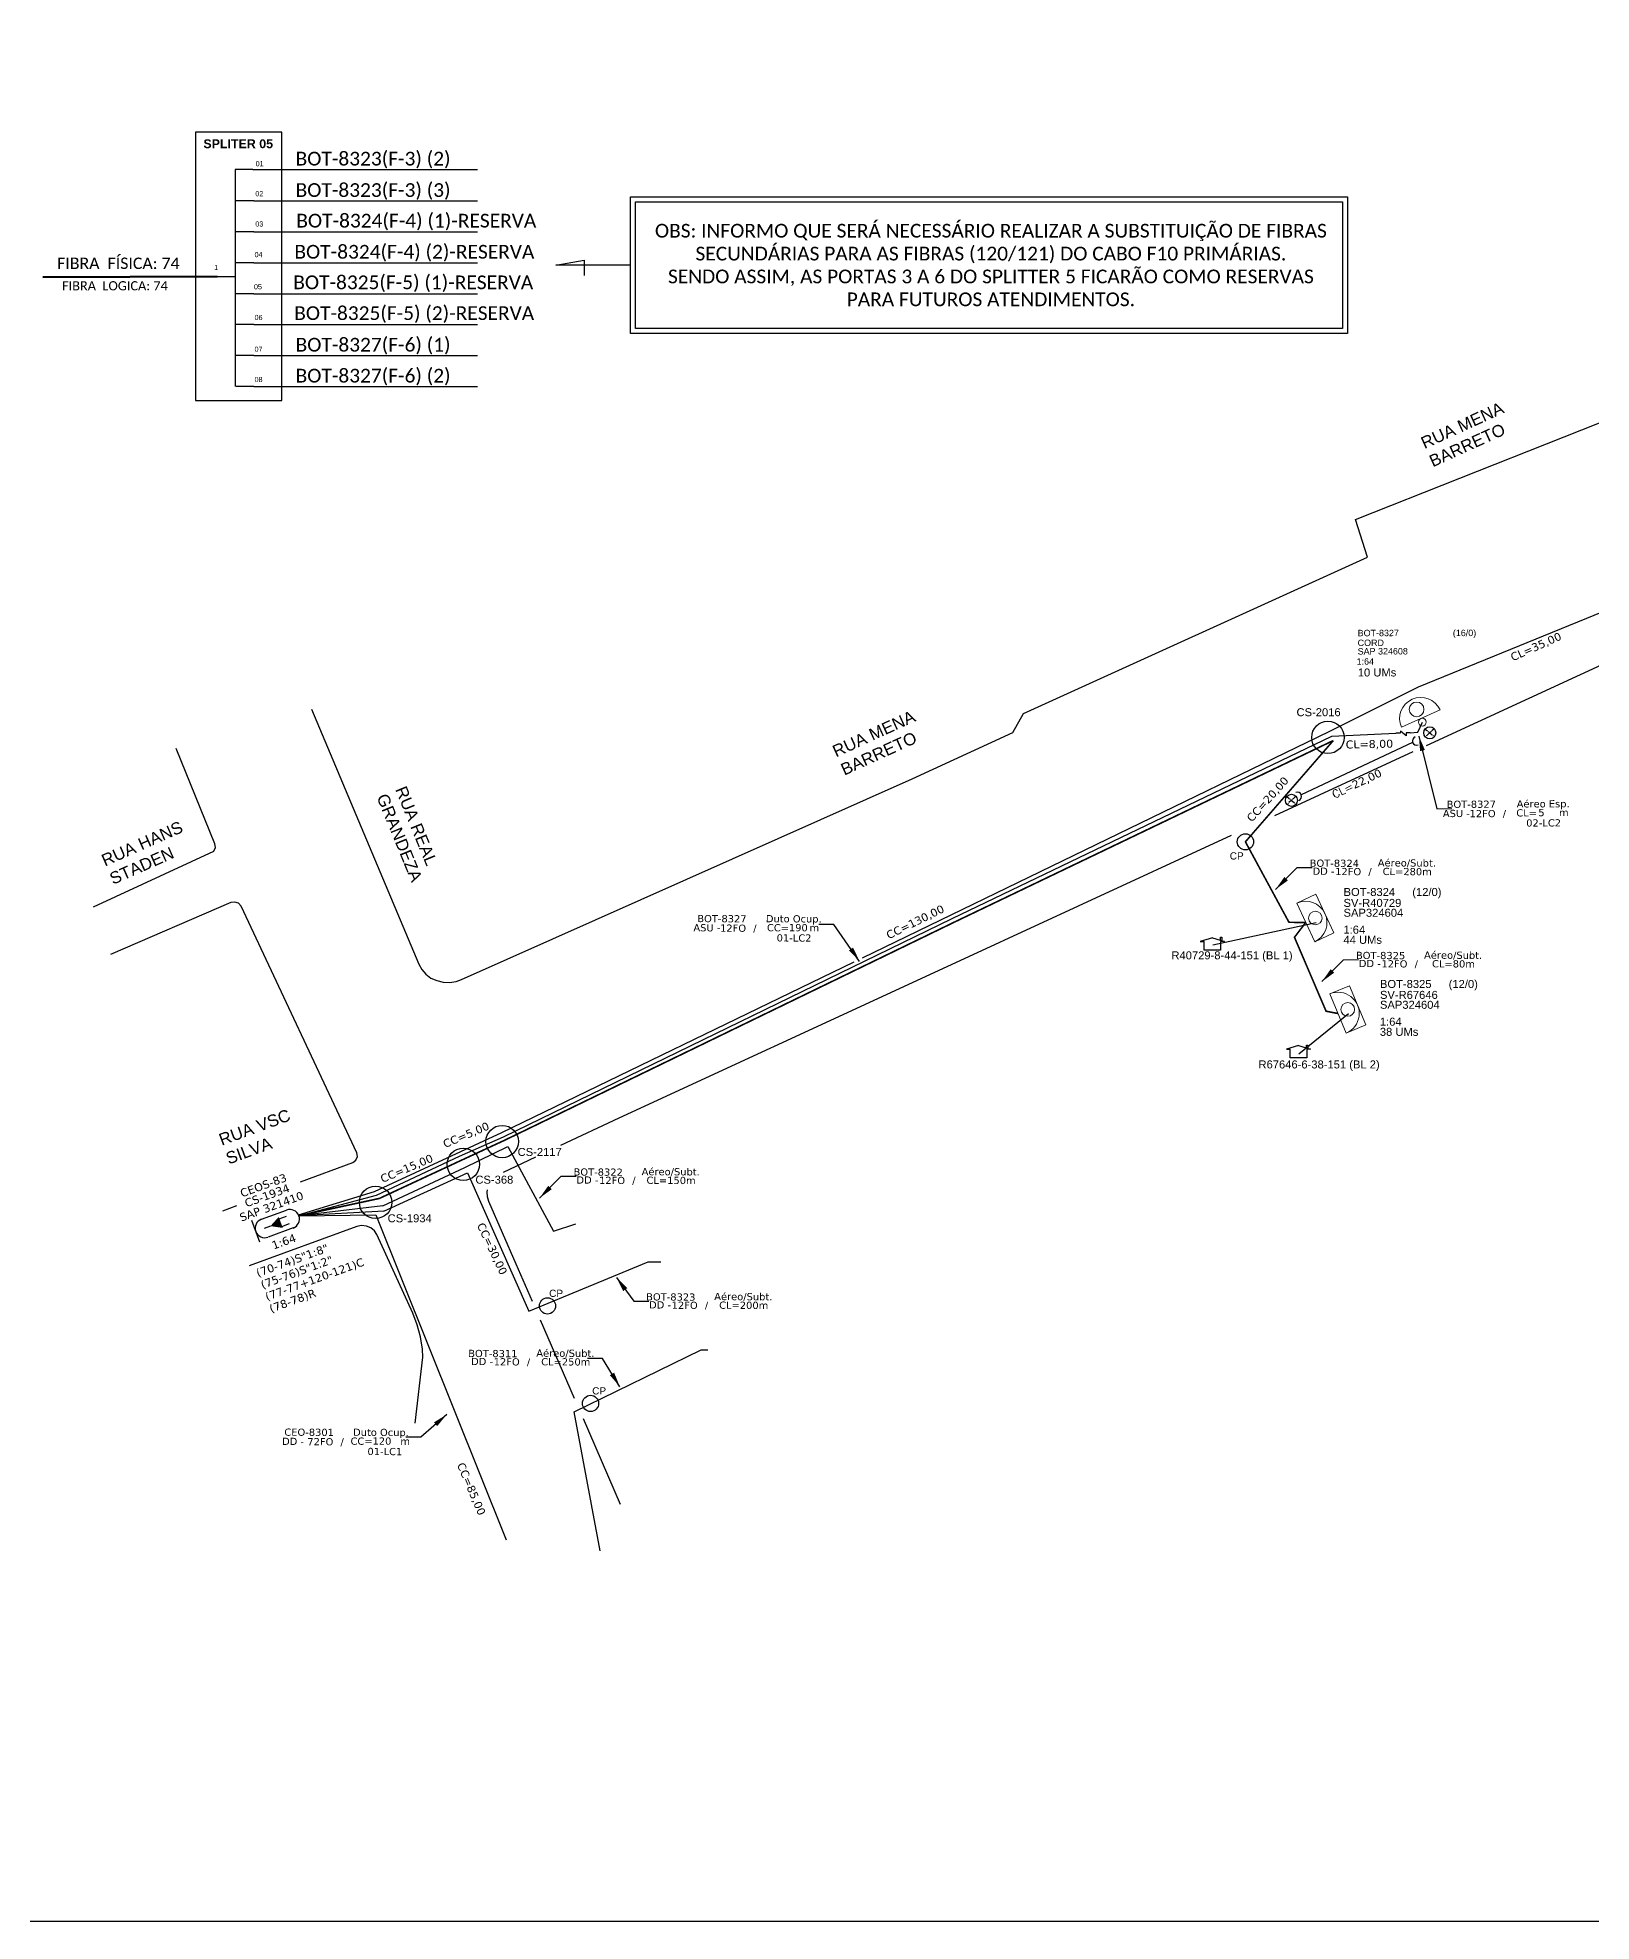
# Model space of a CAD drawing. Extents: x 1648 to 2487, y 114 to 1354.
# Drawn here: x 2008.8 to 2319.5, y 760.2 to 1136.9 of the extents above; entities that cross this region are included whole.
import ezdxf
from ezdxf.enums import TextEntityAlignment as Align

# ---------------------------------------------------------------- set-up
doc = ezdxf.new("R2010")
doc.units = 0
doc.linetypes.add('PHANTOM2', pattern=[1.25, 0.625, -0.125, 0.125, -0.125, 0.125, -0.125])
for name, color, linetype in [('10.4-Postes', 1, 'Continuous'), ('20.4-CEOS', 1, 'Continuous'), ('CAP a instalar', 1, 'Continuous'), ('celulas gpon', 7, 'Continuous'), ('label_cabos', 7, 'Continuous'), ('Legenda', 1, 'Continuous'), ('locais', 7, 'Continuous'), ('locais legendas', 7, 'Continuous'), ('QUADRA', 7, 'Continuous'), ('Subida Lateral', 5, 'Continuous'), ('surveys', 7, 'Continuous'), ('surveys legendas', 7, 'Continuous')]:
    doc.layers.add(name, color=color, linetype=linetype)
for name, color, linetype, lineweight in [("20.0-LEGENDA DOS CDO'S", 1, 'Continuous', 0), ('20.1-CDO_INTERIOR', 1, 'Continuous', 0), ('20.2-CDO_POSTE', 1, 'Continuous', 5), ('20.6-CORDOALHA_SUPORTE', 7, 'Continuous', 25), ('CORDOALHA_SUPORTE', 7, 'Continuous', 25), ('Segmento Logradouro Texto', 7, 'Continuous', 0)]:
    doc.layers.add(name, color=color, linetype=linetype, lineweight=lineweight)
doc.layers.add('DROP DE CLIENTE', color=140, linetype='Continuous', plot=False)
doc.layers.add('EXTRA', color=50, linetype='Continuous', plot=False)
doc.styles.add('ARIAL', font='arial.ttf')
doc.styles.add('DIGICADE', font='arial.ttf')
doc.styles.add('ROMANS', font='romans')
doc.styles.add('siredit', font='verdana.ttf')
doc.styles.get("Standard").update_dxf_attribs({"font": 'arial.ttf'})
doc.linetypes.add('FENCELINE1', pattern='A,0.25,-0.1,[133,ltypeshp.shx,S=0.1,R=0,X=-0.1,Y=0],-0.1,1', length=1.45)
doc.dimstyles.new('CC', dxfattribs={"dimtxt": 1, "dimasz": 2, "dimexe": 0.18, "dimexo": 0.0625, "dimgap": 0.09, "dimtad": 0, "dimdec": 0, "dimrnd": 1, "dimzin": 0, "dimdsep": 46, "dimtxsty": 'siredit', "dimblk": 'NONE', "dimcen": 0, "dimse1": 1, "dimse2": 1, "dimsd1": 1, "dimsd2": 1, "dimclrt": 7, "dimadec": 0, "dimazin": 0, "dimtfac": 1, "dimtdec": 0, "dimtofl": 0, "dimtmove": 0, "dimatfit": 3, "dimfxl": 0, "dimtolj": 1, "dimtzin": 0, "dimarcsym": 0})

# ---------------------------------------------------------------- blocks, each defined once
blk = doc.blocks.new('SURVEY_SURVEY')
for p, q in [((0, 0.0000152), (-0.0000151, 0.0000108)), ((-0.0000151, 0.0000108), (-0.0000104, 0.0000108)), ((-0.0000103, 0), (-0.0000103, 0.0000108)), ((0.0000103, 0), (-0.0000103, 0)), ((0, 0.0000152), (0.0000151, 0.0000108)), ((0.0000101, 0.0000159), (0.0000117, 0.0000159)), ((0.0000101, 0.0000123), (0.0000101, 0.0000159)), ((0.0000151, 0.0000108), (0.0000103, 0.0000108)), ((0.0000103, 0.0000108), (0.0000103, 0)), ((0.0000117, 0.0000159), (0.0000117, 0.0000119))]:
    blk.add_line(p, q)
blk = doc.blocks.new('CDOE_CT_POST_DESENHO')
at = {"color": 0}
blk.add_line((2.14, 0.39), (-2.11, 0.39), dxfattribs=at)
for centre, radius in [((0.01, 1.4), 0.733), ((0.01, 0), 0.393)]:
    blk.add_circle(centre, radius, dxfattribs=at)
blk.add_arc((0.01, 0.39), 2.12, 0, 180, dxfattribs=at)
blk = doc.blocks.new('*U75')
at = {"layer": '20.4-CEOS', "color": 7, "style": 'siredit'}
for tag, p in [('FIBRAS_SPLITTER', (0, 0)), ('FIBRAS_TOP_C', (0, -4.13)), ('RESERVA_FINAIS', (0, -5.46))]:
    blk.add_attdef(tag, p, '', height=1.01, dxfattribs=at)
for tag, p, flags in [('ID_ATIVIDADE', (0, -6.77), 3), ('FATOR', (0, -8.09), 1), ('QTDE', (0, -9.4), 1), ('FID', (0, -10.71), 1)]:
    blk.add_attdef(tag, p, '', height=1.01, dxfattribs=dict(at, flags=flags))
blk = doc.blocks.new('*U76')
at = {"layer": '20.4-CEOS', "color": 7, "style": 'siredit'}
blk.add_attdef('FIBRAS_SPLITTER', (0, 0), '', height=1.01, dxfattribs=at)
for tag, p, flags in [('ID_ATIVIDADE', (0, -1.48), 3), ('FATOR', (0, -2.79), 1), ('QTDE', (0, -4.11), 1), ('FID', (0, -5.42), 1)]:
    blk.add_attdef(tag, p, '', height=1.01, dxfattribs=dict(at, flags=flags))
blk = doc.blocks.new('Inst CDOE-16 CAIXA DIST OPT CDOE 48F_16D C_SPL_2_1_8')
at = {"layer": "20.0-LEGENDA DOS CDO'S", "color": 0}
for tag, p, style, flags in [('ID_ATIVIDADE', (0.12, 6.47), 'ARIAL', 3), ('FATOR', (7.92, 6.47), 'ARIAL', 1), ('QTDE', (0.1, -1.17), 'DIGICADE', 3)]:
    blk.add_attdef(tag, p, '', height=0.8, rotation=0.118, dxfattribs=dict(at, style=style, flags=flags))
at = {"layer": "20.0-LEGENDA DOS CDO'S", "color": 0, "style": 'ARIAL'}
for tag, p, height in [('CORDOALHA', (0.12, 4.02), 0.8), ('FID', (0.12, 5.25), 0.8), ('1:XX', (-0.01, 1.7), 0.8), ('SAP', (0.12, 2.96), 0.8), ('UMS', (0.14, 0.22), 1)]:
    blk.add_attdef(tag, p, '', height=height, rotation=0.118, dxfattribs=at)
blk.add_attdef('FIBRAS_UTILIZADAS', text='', height=0.8, rotation=0.118, dxfattribs=at).set_placement((8.08, 5.26), align=Align.CENTER)
blk = doc.blocks.new('Inst CORD ALUMINIO 4.8 MM 3F(sem recursos)')
at = {"color": 0, "lineweight": 0, "style": 'ROMANS'}
blk.add_attdef('FID', (-19.18, -2.21), '', height=1, dxfattribs=at)
blk.add_attdef('LANCE', text='', height=1, dxfattribs=at).set_placement((-0.54, -2.21), align=Align.RIGHT)
at = {"color": 0, "lineweight": 0, "style": 'ROMANS', "flags": 3}
for tag, p in [('FATOR', (-5.2, -4.44)), ('ID_ATIVIDADE', (-5.2, -6.67))]:
    blk.add_attdef(tag, p, '', height=1, dxfattribs=at)
at = {"layer": 'label_cabos', "color": 0, "style": 'siredit'}
blk.add_attdef('QTDE', (-0.54, -2.21), '', height=1, rotation=359.69, dxfattribs=at)
blk = doc.blocks.new('LEGENDA DOS CABOS')
at = {"layer": 'EXTRA', "color": 0, "style": 'siredit'}
for tag, p in [('ID', (4.6, 0.97)), ('XX', (9.03, 0.97))]:
    blk.add_attdef(tag, text='', height=0.48, rotation=359.69, dxfattribs=at).set_placement(p, align=Align.MIDDLE_CENTER)
at = {"layer": 'Legenda', "color": 0, "style": 'siredit'}
for tag, p in [('TIPO_CABO', (1.31, 0)), ('CABO', (4.69, -0.05)), ('/', (6.81, -0.05)), ('METROS', (10.03, -0.05))]:
    blk.add_attdef(tag, text='', height=0.8, rotation=359.69, dxfattribs=at).set_placement(p, align=Align.MIDDLE_CENTER)
blk = doc.blocks.new('_None')
blk = doc.blocks.new('Inst CB DT OCUP CFOA-SM-DD-S-72')
at = {"layer": 'label_cabos', "color": 0, "style": 'siredit'}
for tag, flags, p in [('ID_ATIVIDADE', 3, (1.31, 2.67)), ('FATOR', 1, (11.56, 2.55))]:
    blk.add_attdef(tag, text='', height=1, rotation=359.69, dxfattribs=dict(at, flags=flags)).set_placement(p, align=Align.MIDDLE_CENTER)
for tag, p in [('TIPO_CABO', (1.11, 0)), ('DESTINO_CABO', (3.13, 1.26)), ('CABO', (4.69, -0.05)), ('/', (7.71, -0.05)), ('LANCE', (10.41, 0.02)), ('TIPO_CABO', (13.11, 1.24)), ('UND', (16.46, 0)), ('FID', (13.65, -1.41))]:
    blk.add_attdef(tag, text='', height=1, rotation=359.69, dxfattribs=at).set_placement(p, align=Align.MIDDLE_CENTER)
blk.add_attdef('QTDE', (11.93, -0.45), '', height=1, rotation=359.69, dxfattribs=at)
blk = doc.blocks.new('Inst CB DT OCUP CFOA-SM-ASU-120-S-12')
at = {"layer": 'label_cabos', "color": 0, "style": 'siredit'}
for tag, flags, p in [('ID_ATIVIDADE', 3, (1.31, 2.67)), ('FATOR', 1, (11.56, 2.55))]:
    blk.add_attdef(tag, text='', height=1, rotation=359.69, dxfattribs=dict(at, flags=flags)).set_placement(p, align=Align.MIDDLE_CENTER)
for tag, p in [('TIPO_CABO', (1.26, 0)), ('DESTINO_CABO', (3.13, 1.26)), ('CABO', (4.69, -0.05)), ('/', (7.71, -0.05)), ('LANCE', (10.91, 0)), ('TIPO_CABO', (13.11, 1.24)), ('UND', (15.96, 0)), ('FID', (13.15, -1.41))]:
    blk.add_attdef(tag, text='', height=1, rotation=359.69, dxfattribs=at).set_placement(p, align=Align.MIDDLE_CENTER)
blk.add_attdef('QTDE', (12.43, -0.47), '', height=1, rotation=359.69, dxfattribs=at)
blk = doc.blocks.new('Inst CB ESP CFOA-SM-ASU-120-S-12')
at = {"layer": 'label_cabos', "color": 0, "style": 'siredit'}
for tag, flags, p in [('ID_ATIVIDADE', 3, (1.31, 2.67)), ('FATOR', 1, (11.56, 2.55))]:
    blk.add_attdef(tag, text='', height=1, rotation=359.69, dxfattribs=dict(at, flags=flags)).set_placement(p, align=Align.MIDDLE_CENTER)
for tag, p in [('TIPO_CABO', (1.26, 0)), ('DESTINO_CABO', (3.13, 1.26)), ('CABO', (4.69, -0.05)), ('/', (7.71, -0.05)), ('LANCE', (10.81, 0)), ('TIPO_CABO', (13.11, 1.24)), ('UND', (15.96, 0)), ('FID', (13.15, -1.41))]:
    blk.add_attdef(tag, text='', height=1, rotation=359.69, dxfattribs=at).set_placement(p, align=Align.MIDDLE_CENTER)
blk.add_attdef('QTDE', (12.43, -0.47), '', height=1, rotation=359.69, dxfattribs=at)

msp = doc.modelspace()

# ---------------------------------------------------------------- linework, layer by layer
at = {"color": 7, "linetype": 'Continuous'}
for p, q in [((2048.35, 1110.51), (2048.35, 1067.08)), ((2051.86, 1110.51), (2048.35, 1110.51)), ((2052.04, 1104.23), (2048.53, 1104.23)), ((2052.04, 1098.04), (2048.53, 1098.04)), ((2044.7, 1089.08), (2048.33, 1089.08)), ((2052.04, 1091.81), (2048.53, 1091.81)), ((2052.04, 1085.65), (2048.53, 1085.65)), ((2052.04, 1079.49), (2048.53, 1079.49)), ((2052.04, 1073.3), (2048.53, 1073.3)), ((2052.04, 1067.12), (2048.53, 1067.12))]:
    msp.add_line(p, q, dxfattribs=at)
at = {"color": 10, "linetype": 'Continuous'}
for p, q in [((2051.86, 1110.51), (2096.81, 1110.5)), ((2052.04, 1104.23), (2096.81, 1104.21)), ((2052.04, 1098.05), (2096.81, 1098.03)), ((2052.04, 1091.83), (2096.81, 1091.81)), ((2052.04, 1085.66), (2096.81, 1085.65)), ((2052.04, 1079.5), (2096.81, 1079.48)), ((2052.04, 1073.31), (2096.81, 1073.29)), ((2052.04, 1067.12), (2096.81, 1067.11))]:
    msp.add_line(p, q, dxfattribs=at)
at = {"color": 1, "linetype": 'Continuous', "lineweight": 60}
msp.add_line((2044.7, 1089.08), (2009.91, 1088.97), dxfattribs=at)
msp.add_lwpolyline([(1648.32, 760.25), (2486.88, 760.25), (2486.88, 1354.25), (1648.32, 1354.25), (1648.32, 760.25)])
at = {"color": 7}
msp.add_lwpolyline([(2040.38, 1064.3), (2057.66, 1064.3), (2057.66, 1117.95), (2040.38, 1117.95)], close=True, dxfattribs=at)
at = {"color": 0}
for points in [[(2127.38, 1105.02), (2270.74, 1105.02), (2270.74, 1077.71), (2127.38, 1077.71)], [(2128.38, 1104.02), (2269.74, 1104.02), (2269.74, 1078.71), (2128.38, 1078.71)]]:
    msp.add_lwpolyline(points, close=True, dxfattribs=at)
msp.add_lwpolyline([(2127.38, 1091.36), (2112.45, 1091.36), (2118.13, 1092.35), (2118.13, 1089.32)], dxfattribs=at)
at = {"layer": '10.4-Postes', "color": 1, "linetype": 'PHANTOM2'}
for points in [[(2286.21, 998.63), (2288.09, 997.11)], [(2288.03, 998.69), (2286.26, 997.05)], [(2258.56, 985.13), (2260.44, 983.61)], [(2260.38, 985.19), (2258.61, 983.55)]]:
    msp.add_lwpolyline(points, dxfattribs=at)
at = {"layer": '10.4-Postes', "color": 1}
for centre in [(2287.15, 997.87), (2259.5, 984.37)]:
    msp.add_circle(centre, 1.21, dxfattribs=at)
at = {"layer": '20.1-CDO_INTERIOR', "color": 10, "lineweight": 18}
for points in [[(2268.01, 957.89), (2264.41, 965.59), (2260.56, 963.79), (2264.16, 956.09)], [(2274.37, 939.47), (2271.09, 947.31), (2267.17, 945.67), (2270.45, 937.83)]]:
    msp.add_lwpolyline(points, close=True, dxfattribs=at)
for centre in [(2264.28, 960.84), (2270.77, 942.57)]:
    msp.add_circle(centre, 1.36, dxfattribs=at)
for centre, start, end in [((2262.36, 959.94), 295.0743, 115.0743), ((2268.81, 941.75), 292.6928, 112.6928)]:
    msp.add_arc(centre, 4.25, start, end, dxfattribs=at)
at = {"layer": '20.4-CEOS', "color": 5}
for p, q in [((2053.59, 900.62), (2058.62, 902.45)), ((2059.92, 898.87), (2054.9, 897.04))]:
    msp.add_line(p, q, dxfattribs=at)
for points in [[(2053.24, 896.02), (2051.67, 900.34)], [(2057.1, 900.67), (2058.62, 901.23)], [(2055.37, 899.24), (2054.16, 898.8)], [(2057.64, 899.18), (2059.16, 899.74)]]:
    msp.add_lwpolyline(points, dxfattribs=at)
msp.add_lwpolyline([(2055.37, 899.24, 0, 2.35, 0), (2057.45, 899.99, 2.35, 2.35, 0)], format="xyseb", dxfattribs=at)
for centre, start, end in [((2054.24, 898.83), 109.9754, 289.9754), ((2059.27, 900.66), 289.9754, 109.9754)]:
    msp.add_arc(centre, 1.91, start, end, dxfattribs=at)
at = {"layer": 'CAP a instalar', "color": 252, "ltscale": 50}
for points in [[(2267.16, 998.18), (2284.89, 1007.04), (2330.17, 1025.53), (2363.63, 1032.62), (2374.96, 1011.13), (2379.07, 1011.11)], [(2173.73, 952.9), (2267.16, 998.18)], [(2060.99, 901.48), (2076.17, 906.16), (2101.64, 917.97), (2172.07, 952.1)], [(2077.85, 903.31), (2094.25, 910.94), (2102.87, 915.19), (2111.97, 898.24), (2116.45, 899.68)], [(2078.08, 902.21), (2078.08, 902.21), (2094.78, 909.9), (2107.03, 882.21), (2107.03, 882.21)], [(2077.85, 903.31), (2061.04, 901.31)], [(2078.08, 902.21), (2061.04, 901.31)], [(2107.03, 882.21), (2130.91, 892.12), (2133.44, 892.12)], [(2116.09, 862.11), (2141.48, 874.49), (2142.85, 874.49)], [(2121.33, 834.3), (2116.09, 862.11)]]:
    msp.add_lwpolyline(points, dxfattribs=at)
at = {"layer": 'CAP a instalar', "color": 7, "linetype": 'FENCELINE1', "ltscale": 50}
msp.add_lwpolyline([(2283.21, 997.88), (2284.78, 997.97), (2285.68, 1000.01)], dxfattribs=at)
at = {"layer": 'CAP a instalar', "color": 7, "linetype": 'FENCELINE1', "ltscale": 4}
msp.add_lwpolyline([(2061.04, 901.31), (2076.58, 905.4), (2093.21, 913.22), (2101.97, 917.08), (2191.68, 960.78), (2267.61, 997.23), (2280.37, 997.8)], dxfattribs=at)
at = {"layer": 'CAP a instalar', "color": 1, "ltscale": 50, "const_width": 0.32}
for points in [[(2192.13, 960.03), (2267.88, 996.33), (2267.88, 996.33)], [(2267.88, 996.33), (2250.3, 976.08), (2259.01, 959.99), (2262.36, 959.94)], [(2077.17, 904.78), (2093.66, 912.46), (2102.16, 916.39), (2192.13, 960.03)], [(2262.36, 959.94), (2260.11, 956.99), (2266.43, 942.21), (2268.81, 941.75)], [(2077.17, 904.78), (2061.04, 901.31)]]:
    msp.add_lwpolyline(points, dxfattribs=at)
at = {"layer": 'CAP a instalar', "color": 7, "ltscale": 50}
msp.add_lwpolyline([(2061.04, 901.31), (2076.45, 901.5), (2102.49, 836.51)], dxfattribs=at)
at = {"layer": 'CORDOALHA_SUPORTE'}
msp.add_lwpolyline([(2283.74, 995.96), (2261.46, 985.45)], dxfattribs=at)
for points in [[(2284.25, 997.05, 1), (2284.83, 995.45)], [(2260.95, 984.35, 1), (2260.37, 985.96)]]:
    msp.add_lwpolyline(points, format="xyb", dxfattribs=at)
at = {"layer": 'CORDOALHA_SUPORTE', "const_width": 0.277}
msp.add_lwpolyline([(2285.13, 996.82), (2285.12, 996.82)], dxfattribs=at)
at = {"layer": 'DROP DE CLIENTE'}
for points in [[(2243.76, 955.49), (2264.48, 959.94)], [(2260.95, 933.68), (2270.94, 941.75)]]:
    msp.add_lwpolyline(points, dxfattribs=at)
at = {"layer": 'locais', "color": 5, "linetype": 'Continuous'}
for centre, radius in [((2266.8, 996.95), 3.24), ((2250.3, 976.08), 1.62), ((2101.71, 916.15), 3.24), ((2093.94, 911.6), 3.24), ((2076.4, 903.99), 3.24), ((2110.77, 883.29), 1.62), ((2119.38, 863.8), 1.62)]:
    msp.add_circle(centre, radius, dxfattribs=at)
at = {"layer": 'QUADRA', "color": 116}
for points in [[(2063.59, 1002.63), (2085.03, 951.63), (2085.64, 950.55), (2086.46, 949.61), (2087.48, 948.85), (2088.65, 948.32), (2089.9, 948.02), (2091.21, 947.96), (2092.5, 948.15), (2093.59, 948.52), (2183.7, 988.69), (2203.82, 997.95), (2205.97, 1001.7), (2274.68, 1032.96), (2272.29, 1040.49), (2355.76, 1073.57)], [(2063.59, 1002.63), (2085.03, 951.63), (2085.64, 950.55), (2086.46, 949.61), (2087.48, 948.85), (2088.65, 948.32), (2089.9, 948.02), (2091.21, 947.96), (2092.5, 948.15), (2093.59, 948.52), (2183.7, 988.69), (2203.82, 997.95), (2205.97, 1001.7), (2274.68, 1032.96), (2272.29, 1040.49), (2355.76, 1073.57)], [(2354.88, 1026.74), (2327.48, 1014.21), (2286.41, 995.26)], [(2020, 963.1), (2044.04, 974.24), (2044.37, 974.91), (2044.28, 975.66), (2036.55, 994.73)], [(2020, 963.1), (2044.04, 974.24), (2044.37, 974.91), (2044.28, 975.66), (2036.55, 994.73)], [(2283.78, 994.05), (2256.12, 981.29)], [(2247.48, 977.31), (2186.26, 949.06)], [(2061.42, 908.11), (2071.84, 911.98), (2072.48, 912.45), (2072.76, 913.14), (2072.64, 913.88), (2049.54, 963.22), (2049.01, 963.79), (2048.25, 964.04), (2047.45, 963.92), (2023.4, 953.57)], [(2186.26, 949.06), (2125.04, 920.82), (2113.38, 915.37)], [(2105.68, 911.76), (2101.89, 909.99)], [(2108.38, 913.03), (2105.68, 911.76)], [(2098.74, 906.51), (2098.66, 906.06), (2098.72, 905.16), (2099, 904.2), (2104.44, 891.73), (2107.7, 884.22)], [(2045.85, 902.33), (2048.64, 903.37)], [(2084.29, 859.87), (2085.84, 873.05), (2085.76, 874.66), (2085.38, 877.11), (2084.74, 879.53), (2083.82, 881.86), (2076.67, 897.58), (2076.19, 898.3), (2075.46, 898.9), (2074.57, 899.26), (2073.6, 899.34), (2072.64, 899.16), (2051.11, 891.29)], [(2109.3, 880.52), (2116.11, 864.85)], [(2117.89, 860.75), (2125.31, 843.66)]]:
    msp.add_lwpolyline(points, dxfattribs=at)
at = {"layer": 'Subida Lateral', "color": 5}
msp.add_lwpolyline([(2283.21, 997.88), (2282.45, 997.86), (2282.43, 997.27), (2281.29, 998.17), (2281.22, 997.83), (2280.37, 997.8)], dxfattribs=at)

# ---------------------------------------------------------------- block references
at = {"color": 0, "lineweight": 0}
ref = msp.add_blockref('Inst CORD ALUMINIO 4.8 MM 3F(sem recursos)', (2271.3, 990.16), dxfattribs=dict(at, xscale=1.599999999958791, yscale=1.600000000064973, zscale=1.6, rotation=25.72656707029036))
ref.add_attrib('QTDE', '22,00', (2272.07, 986.6), dxfattribs={"layer": '20.6-CORDOALHA_SUPORTE', "color": 0, "height": 1.6, "rotation": 25.4166, "style": 'siredit'})
ref.add_attrib('LANCE', 'CL=', dxfattribs={"layer": '20.6-CORDOALHA_SUPORTE', "color": 0, "lineweight": 0, "height": 1.6, "rotation": 25.7266, "style": 'ROMANS'}).set_placement((2272.07, 986.6), align=Align.RIGHT)
ref = msp.add_blockref('Inst CB DT OCUP CFOA-SM-DD-S-72', (2058.61, 856.21), dxfattribs=dict(at, xscale=1.44, yscale=1.44, zscale=1.44))
ref.add_attrib('DESTINO_CABO', 'CEO-8301', dxfattribs={"layer": 'label_cabos', "color": 0, "height": 1.44, "rotation": 359.69, "style": 'siredit'}).set_placement((2063.12, 858.03), align=Align.MIDDLE_CENTER)
ref.add_attrib('TIPO_CABO', 'Duto Ocup.', dxfattribs={"layer": 'label_cabos', "color": 0, "height": 1.44, "rotation": 359.69, "style": 'siredit'}).set_placement((2077.48, 858.01), align=Align.MIDDLE_CENTER)
ref.add_attrib('/', '/', dxfattribs={"layer": 'label_cabos', "color": 0, "height": 1.44, "rotation": 359.69, "style": 'siredit'}).set_placement((2069.72, 856.14), align=Align.MIDDLE_CENTER)
ref.add_attrib('FID', '01-LC1', dxfattribs={"layer": 'label_cabos', "color": 0, "height": 1.44, "rotation": 359.69, "style": 'siredit'}).set_placement((2078.26, 854.18), align=Align.MIDDLE_CENTER)
ref.add_attrib('LANCE', 'CC=', dxfattribs={"layer": 'label_cabos', "color": 0, "height": 1.44, "rotation": 359.69, "style": 'siredit'}).set_placement((2073.6, 856.25), align=Align.MIDDLE_CENTER)
ref.add_attrib('UND', 'm', dxfattribs={"layer": 'label_cabos', "color": 0, "height": 1.44, "rotation": 359.69, "style": 'siredit'}).set_placement((2082.32, 856.22), align=Align.MIDDLE_CENTER)
ref.add_attrib('CABO', '72FO', dxfattribs={"layer": 'label_cabos', "color": 0, "height": 1.44, "rotation": 359.69, "style": 'siredit'}).set_placement((2065.36, 856.14), align=Align.MIDDLE_CENTER)
ref.add_attrib('TIPO_CABO', 'DD - ', dxfattribs={"layer": 'label_cabos', "color": 0, "height": 1.44, "rotation": 359.69, "style": 'siredit'}).set_placement((2060.21, 856.21), align=Align.MIDDLE_CENTER)
ref.add_attrib('QTDE', '120', (2075.79, 855.56), dxfattribs={"layer": 'label_cabos', "color": 0, "height": 1.44, "rotation": 359.69, "style": 'siredit'})
at = {"layer": "20.0-LEGENDA DOS CDO'S", "color": 7, "lineweight": 0}
ref = msp.add_blockref('Inst CDOE-16 CAIXA DIST OPT CDOE 48F_16D C_SPL_2_1_8', (2272.55, 1008.78), dxfattribs=dict(at, xscale=1.6, yscale=1.6, zscale=1.6))
ref.add_attrib('FID', 'BOT-8327', (2272.74, 1017.18), dxfattribs={"color": 0, "height": 1.28, "rotation": 0.118, "style": 'ARIAL'})
ref.add_attrib('CORDOALHA', 'CORD', (2272.74, 1015.22), dxfattribs={"color": 0, "height": 1.28, "rotation": 0.118, "style": 'ARIAL'})
ref.add_attrib('SAP', 'SAP 324608', (2272.74, 1013.52), dxfattribs={"color": 0, "height": 1.28, "rotation": 0.118, "style": 'ARIAL'})
ref.add_attrib('1:XX', '1:64', (2272.53, 1011.5), dxfattribs={"color": 0, "height": 1.28, "rotation": 0.118, "style": 'ARIAL'})
ref.add_attrib('UMS', '10 UMs', (2272.77, 1009.13), dxfattribs={"color": 0, "height": 1.6, "rotation": 0.118, "style": 'ARIAL'})
ref.add_attrib('FIBRAS_UTILIZADAS', '(16/0)', dxfattribs={"color": 0, "height": 1.28, "rotation": 0.118, "style": 'ARIAL'}).set_placement((2294.11, 1017.2), align=Align.CENTER)
at = {"layer": '20.2-CDO_POSTE', "color": 7, "xscale": -2.000000000166192, "yscale": -1.999999999998701, "zscale": -2, "rotation": 204.1436624815109}
msp.add_blockref('CDOE_CT_POST_DESENHO', (2285.66, 1000), dxfattribs=at)
at = {"layer": '20.4-CEOS', "color": 0, "lineweight": 0}
ref = msp.add_blockref('*U75', (2052.88, 889.03), dxfattribs=dict(at, xscale=1.599999999996018, yscale=1.59999999995418, zscale=1.6, rotation=19.97537818991623))
ref.add_attrib('FIBRAS_SPLITTER', '(70-74)S"1:8"', (2052.88, 889.03), dxfattribs={"color": 7, "height": 1.6155, "rotation": 19.9754, "style": 'siredit'})
ref.add_attrib('FIBRAS_TOP_C', '(77-77+120-121)C', (2054.69, 884.3), dxfattribs={"color": 10, "height": 1.6155, "rotation": 19.9754, "style": 'siredit'})
ref.add_attrib('RESERVA_FINAIS', '(78-78)R', (2055.51, 881.91), dxfattribs={"color": 7, "height": 1.615, "rotation": 19.9754, "style": 'siredit'})
at = {"layer": '20.4-CEOS', "color": 0, "lineweight": 0, "xscale": 1.599999999996018, "yscale": 1.59999999995418, "zscale": 1.6, "rotation": 19.97537818991623}
msp.add_blockref('*U76', (2053.79, 886.69), dxfattribs=at).add_auto_attribs({'FIBRAS_SPLITTER': '(75-76)S"1:2"'})
at = {"layer": 'label_cabos'}
ref = msp.add_blockref('Inst CB ESP CFOA-SM-ASU-120-S-12', (2290.97, 981.74), dxfattribs=dict(at, xscale=1.439999999999996, yscale=1.439999999999996, zscale=1.439999999999996, rotation=0.4634636983025415))
ref.add_attrib('DESTINO_CABO', 'BOT-8327', dxfattribs={"color": 0, "height": 1.44, "rotation": 0.1535, "style": 'siredit'}).set_placement((2295.46, 983.59), align=Align.MIDDLE_CENTER)
ref.add_attrib('TIPO_CABO', 'Aéreo Esp.', dxfattribs={"color": 0, "height": 1.44, "rotation": 0.1535, "style": 'siredit'}).set_placement((2309.83, 983.68), align=Align.MIDDLE_CENTER)
ref.add_attrib('CABO', '12FO', dxfattribs={"color": 0, "height": 1.44, "rotation": 0.1535, "style": 'siredit'}).set_placement((2297.72, 981.72), align=Align.MIDDLE_CENTER)
ref.add_attrib('/', '/', dxfattribs={"color": 0, "height": 1.44, "rotation": 0.1535, "style": 'siredit'}).set_placement((2302.08, 981.75), align=Align.MIDDLE_CENTER)
ref.add_attrib('TIPO_CABO', 'ASU - ', dxfattribs={"color": 0, "height": 1.44, "rotation": 0.1535, "style": 'siredit'}).set_placement((2292.79, 981.75), align=Align.MIDDLE_CENTER)
ref.add_attrib('FID', '02-LC2', dxfattribs={"color": 0, "height": 1.44, "rotation": 0.1535, "style": 'siredit'}).set_placement((2309.92, 979.86), align=Align.MIDDLE_CENTER)
ref.add_attrib('LANCE', 'CL=', dxfattribs={"color": 0, "height": 1.44, "rotation": 0.1535, "style": 'siredit'}).set_placement((2306.53, 981.87), align=Align.MIDDLE_CENTER)
ref.add_attrib('QTDE', '5', (2308.87, 981.2), dxfattribs={"color": 0, "height": 1.44, "rotation": 0.1535, "style": 'siredit'})
ref.add_attrib('UND', 'm', dxfattribs={"color": 0, "height": 1.44, "rotation": 0.1535, "style": 'siredit'}).set_placement((2313.96, 981.93), align=Align.MIDDLE_CENTER)
at = {"layer": 'label_cabos', "color": 0, "lineweight": 0}
ref = msp.add_blockref('LEGENDA DOS CABOS', (2261.97, 969.45), dxfattribs=dict(at, xscale=1.440000000000009, yscale=1.440000000000009, zscale=1.440000000000009))
ref.add_attrib('ID', 'BOT-8324', dxfattribs={"color": 0, "height": 1.44, "rotation": 359.69, "style": 'siredit'}).set_placement((2268.08, 971.79), align=Align.MIDDLE_CENTER)
ref.add_attrib('CABO', '12FO', dxfattribs={"color": 0, "height": 1.44, "rotation": 359.69, "style": 'siredit'}).set_placement((2270.85, 970.13), align=Align.MIDDLE_CENTER)
ref.add_attrib('METROS', 'CL=280m', dxfattribs={"color": 0, "height": 1.44, "rotation": 359.69, "style": 'siredit'}).set_placement((2282.65, 970.13), align=Align.MIDDLE_CENTER)
ref.add_attrib('XX', 'Aéreo/Subt.', dxfattribs={"color": 0, "height": 1.44, "rotation": 359.69, "style": 'siredit'}).set_placement((2282.58, 971.86), align=Align.MIDDLE_CENTER)
ref.add_attrib('/', '/', dxfattribs={"color": 0, "height": 1.44, "rotation": 359.69, "style": 'siredit'}).set_placement((2275.21, 970.13), align=Align.MIDDLE_CENTER)
ref.add_attrib('TIPO_CABO', 'DD -', dxfattribs={"color": 0, "height": 1.44, "rotation": 359.69, "style": 'siredit'}).set_placement((2265.92, 970.2), align=Align.MIDDLE_CENTER)
ref = msp.add_blockref('Inst CB DT OCUP CFOA-SM-ASU-120-S-12', (2141.14, 958.89), dxfattribs=dict(at, xscale=1.439999999999998, yscale=1.439999999999998, zscale=1.439999999999998))
ref.add_attrib('DESTINO_CABO', 'BOT-8327', dxfattribs={"color": 0, "height": 1.44, "rotation": 359.69, "style": 'siredit'}).set_placement((2145.65, 960.71), align=Align.MIDDLE_CENTER)
ref.add_attrib('CABO', '12FO', dxfattribs={"color": 0, "height": 1.44, "rotation": 359.69, "style": 'siredit'}).set_placement((2147.88, 958.82), align=Align.MIDDLE_CENTER)
ref.add_attrib('TIPO_CABO', 'Duto Ocup.', dxfattribs={"color": 0, "height": 1.44, "rotation": 359.69, "style": 'siredit'}).set_placement((2160.01, 960.69), align=Align.MIDDLE_CENTER)
ref.add_attrib('/', '/', dxfattribs={"color": 0, "height": 1.44, "rotation": 359.69, "style": 'siredit'}).set_placement((2152.24, 958.82), align=Align.MIDDLE_CENTER)
ref.add_attrib('TIPO_CABO', 'ASU - ', dxfattribs={"color": 0, "height": 1.44, "rotation": 359.69, "style": 'siredit'}).set_placement((2142.95, 958.89), align=Align.MIDDLE_CENTER)
ref.add_attrib('FID', '01-LC2', dxfattribs={"color": 0, "height": 1.44, "rotation": 359.69, "style": 'siredit'}).set_placement((2160.07, 956.86), align=Align.MIDDLE_CENTER)
ref.add_attrib('LANCE', 'CC=', dxfattribs={"color": 0, "height": 1.44, "rotation": 359.69, "style": 'siredit'}).set_placement((2156.85, 958.9), align=Align.MIDDLE_CENTER)
ref.add_attrib('QTDE', '190', (2159.03, 958.21), dxfattribs={"color": 0, "height": 1.44, "rotation": 359.69, "style": 'siredit'})
ref.add_attrib('UND', 'm', dxfattribs={"color": 0, "height": 1.44, "rotation": 359.69, "style": 'siredit'}).set_placement((2164.12, 958.9), align=Align.MIDDLE_CENTER)
ref = msp.add_blockref('LEGENDA DOS CABOS', (2271.23, 951), dxfattribs=dict(at, xscale=1.440000000000009, yscale=1.440000000000009, zscale=1.440000000000009))
ref.add_attrib('ID', 'BOT-8325', dxfattribs={"color": 0, "height": 1.44, "rotation": 359.69, "style": 'siredit'}).set_placement((2277.33, 953.35), align=Align.MIDDLE_CENTER)
ref.add_attrib('CABO', '12FO', dxfattribs={"color": 0, "height": 1.44, "rotation": 359.69, "style": 'siredit'}).set_placement((2280.1, 951.68), align=Align.MIDDLE_CENTER)
ref.add_attrib('METROS', 'CL=80m', dxfattribs={"color": 0, "height": 1.44, "rotation": 359.69, "style": 'siredit'}).set_placement((2291.9, 951.68), align=Align.MIDDLE_CENTER)
ref.add_attrib('XX', 'Aéreo/Subt.', dxfattribs={"color": 0, "height": 1.44, "rotation": 359.69, "style": 'siredit'}).set_placement((2291.83, 953.41), align=Align.MIDDLE_CENTER)
ref.add_attrib('/', '/', dxfattribs={"color": 0, "height": 1.44, "rotation": 359.69, "style": 'siredit'}).set_placement((2284.46, 951.68), align=Align.MIDDLE_CENTER)
ref.add_attrib('TIPO_CABO', 'DD -', dxfattribs={"color": 0, "height": 1.44, "rotation": 359.69, "style": 'siredit'}).set_placement((2275.17, 951.75), align=Align.MIDDLE_CENTER)
ref = msp.add_blockref('LEGENDA DOS CABOS', (2114.81, 907.71), dxfattribs=dict(at, xscale=1.440000000000009, yscale=1.440000000000009, zscale=1.440000000000009))
ref.add_attrib('ID', 'BOT-8322', dxfattribs={"color": 0, "height": 1.44, "rotation": 359.69, "style": 'siredit'}).set_placement((2120.91, 910.05), align=Align.MIDDLE_CENTER)
ref.add_attrib('CABO', '12FO', dxfattribs={"color": 0, "height": 1.44, "rotation": 359.69, "style": 'siredit'}).set_placement((2123.68, 908.39), align=Align.MIDDLE_CENTER)
ref.add_attrib('METROS', 'CL=150m', dxfattribs={"color": 0, "height": 1.44, "rotation": 359.69, "style": 'siredit'}).set_placement((2135.48, 908.39), align=Align.MIDDLE_CENTER)
ref.add_attrib('XX', 'Aéreo/Subt.', dxfattribs={"color": 0, "height": 1.44, "rotation": 359.69, "style": 'siredit'}).set_placement((2135.41, 910.12), align=Align.MIDDLE_CENTER)
ref.add_attrib('/', '/', dxfattribs={"color": 0, "height": 1.44, "rotation": 359.69, "style": 'siredit'}).set_placement((2128.04, 908.39), align=Align.MIDDLE_CENTER)
ref.add_attrib('TIPO_CABO', 'DD -', dxfattribs={"color": 0, "height": 1.44, "rotation": 359.69, "style": 'siredit'}).set_placement((2118.75, 908.46), align=Align.MIDDLE_CENTER)
ref = msp.add_blockref('LEGENDA DOS CABOS', (2129.32, 882.74), dxfattribs=dict(at, xscale=1.440000000000009, yscale=1.440000000000009, zscale=1.440000000000009))
ref.add_attrib('ID', 'BOT-8323', dxfattribs={"color": 0, "height": 1.44, "rotation": 359.69, "style": 'siredit'}).set_placement((2135.42, 885.08), align=Align.MIDDLE_CENTER)
ref.add_attrib('CABO', '12FO', dxfattribs={"color": 0, "height": 1.44, "rotation": 359.69, "style": 'siredit'}).set_placement((2138.2, 883.42), align=Align.MIDDLE_CENTER)
ref.add_attrib('METROS', 'CL=200m', dxfattribs={"color": 0, "height": 1.44, "rotation": 359.69, "style": 'siredit'}).set_placement((2150, 883.42), align=Align.MIDDLE_CENTER)
ref.add_attrib('XX', 'Aéreo/Subt.', dxfattribs={"color": 0, "height": 1.44, "rotation": 359.69, "style": 'siredit'}).set_placement((2149.92, 885.15), align=Align.MIDDLE_CENTER)
ref.add_attrib('/', '/', dxfattribs={"color": 0, "height": 1.44, "rotation": 359.69, "style": 'siredit'}).set_placement((2142.56, 883.42), align=Align.MIDDLE_CENTER)
ref.add_attrib('TIPO_CABO', 'DD -', dxfattribs={"color": 0, "height": 1.44, "rotation": 359.69, "style": 'siredit'}).set_placement((2133.27, 883.49), align=Align.MIDDLE_CENTER)
ref = msp.add_blockref('LEGENDA DOS CABOS', (2093.74, 871.42), dxfattribs=dict(at, xscale=1.440000000000009, yscale=1.440000000000009, zscale=1.440000000000009))
ref.add_attrib('ID', 'BOT-8311', dxfattribs={"color": 0, "height": 1.44, "rotation": 359.69, "style": 'siredit'}).set_placement((2099.85, 873.77), align=Align.MIDDLE_CENTER)
ref.add_attrib('CABO', '12FO', dxfattribs={"color": 0, "height": 1.44, "rotation": 359.69, "style": 'siredit'}).set_placement((2102.62, 872.11), align=Align.MIDDLE_CENTER)
ref.add_attrib('METROS', 'CL=250m', dxfattribs={"color": 0, "height": 1.44, "rotation": 359.69, "style": 'siredit'}).set_placement((2114.42, 872.11), align=Align.MIDDLE_CENTER)
ref.add_attrib('XX', 'Aéreo/Subt.', dxfattribs={"color": 0, "height": 1.44, "rotation": 359.69, "style": 'siredit'}).set_placement((2114.35, 873.83), align=Align.MIDDLE_CENTER)
ref.add_attrib('/', '/', dxfattribs={"color": 0, "height": 1.44, "rotation": 359.69, "style": 'siredit'}).set_placement((2106.98, 872.11), align=Align.MIDDLE_CENTER)
ref.add_attrib('TIPO_CABO', 'DD -', dxfattribs={"color": 0, "height": 1.44, "rotation": 359.69, "style": 'siredit'}).set_placement((2097.69, 872.18), align=Align.MIDDLE_CENTER)
at = {"layer": 'surveys', "color": 255, "xscale": 160000, "yscale": 160000, "zscale": 160000}
for p in [(2243.69, 954.44), (2260.92, 932.9)]:
    msp.add_blockref('SURVEY_SURVEY', p, dxfattribs=at)

# ---------------------------------------------------------------- texts
at = {"attachment_point": 5}
for s, insert, char_height, width in [('{\\fArial|b1|i0|c0|p34;\\C10;SPLITER 05}', (2048.94, 1115.63), 1.7753, 17.28), ('\\C7;\\fArial|b0|i0|;\\H1.0273588255048;01 ', (2053.21, 1111.65), 1.7753, 3.5602), ('\\pxt3.2809;{\\fCalibri|b0|i0|c0|p34;\\C7;BOT-8323(F-3) (2)}', (2075.9, 1112.37), 2.7432, 40.9104), ('\\pxt3.2809;{\\fCalibri|b0|i0|c0|p34;\\C7;BOT-8323(F-3) (3)}', (2075.9, 1106.09), 2.7432, 40.9104), ('\\C7;\\fArial|b0|i0|;\\H1.0273588255048;02 ', (2053.16, 1105.65), 1.7753, 3.7582), ('\\C7;\\fArial|b0|i0|;\\H1.0273588255048;03 ', (2053.16, 1099.6), 1.7753, 3.456), ('{\\fCalibri|b0|i0|c0|p34;\\C7;FIBRA  FÍSICA: 74}', (2024.98, 1091.73), 2.2859, 34.56), ('\\C7;\\fArial|b0|i0|;\\H1.0273588255048;04 ', (2053, 1093.46), 1.7753, 3.7582), ('\\C7;\\fArial|b0|i0|;\\H1.0273588255048;1', (2044.53, 1090.91), 1.7753, 1.7584), ('{\\fCalibri|b0|i0|c0|p34;\\C7;FIBRA  LOGICA: 74}', (2024.29, 1087.24), 1.8289, 34.56), ('\\C7;\\fArial|b0|i0|;\\H1.0273588255048;05 ', (2052.88, 1087.05), 1.7753, 4.6222), ('\\C7;\\fArial|b0|i0|;\\H1.0273588255048;06 ', (2053, 1080.91), 1.7753, 3.7582), ('\\pxt3.2809;{\\fCalibri|b0|i0|c0|p34;\\C7;BOT-8327(F-6) (1)}', (2075.9, 1075.17), 2.7432, 40.9104), ('\\C7;\\fArial|b0|i0|;\\H1.0273588255048;07 ', (2053, 1074.55), 1.7753, 3.7582), ('\\pxt3.2809;{\\fCalibri|b0|i0|c0|p34;\\C7;BOT-8327(F-6) (2)}', (2075.9, 1068.98), 2.7432, 40.9104), ('\\C7;\\fArial|b0|i0|;\\H1.0273588255048;08 ', (2053, 1068.5), 1.7753, 3.7582)]:
    msp.add_mtext(s, dxfattribs=dict(at, insert=insert, char_height=char_height, width=width))
at = {"color": 3, "char_height": 2.7432, "attachment_point": 5}
for s, insert, width in [('\\pt9;\\fCalibri|b0|i0|c0|p34;BOT-8324(F-4) (1)-RESERVA', (2084.54, 1099.97), 75.5558), ('\\pxt3.2809;\\fCalibri|b0|i0|c0|p34;BOT-8324(F-4) (2)-RESERVA', (2084.16, 1093.75), 78.3398), ('\\pt9;\\fCalibri|b0|i0|c0|p34;BOT-8325(F-5) (1)-RESERVA', (2083.93, 1087.64), 111.6861), ('\\pt9;\\fCalibri|b0|i0|c0|p34;BOT-8325(F-5) (2)-RESERVA', (2084.12, 1081.48), 78.3398)]:
    msp.add_mtext(s, dxfattribs=dict(at, insert=insert, width=width))
at = {"color": 0, "insert": (2199.42, 1091.38), "char_height": 2.74316, "width": 137.6993, "attachment_point": 5}
msp.add_mtext('\\pt9;{\\fCalibri|b0|i0|c0|p34;OBS: INFORMO QUE SERÁ NECESSÁRIO REALIZAR A SUBSTITUIÇÃO DE FIBRAS SECUNDÁRIAS PARA AS FIBRAS (120/121) DO CABO F10 PRIMÁRIAS. \\PSENDO ASSIM, AS PORTAS 3 A 6 DO SPLITTER 5 FICARÃO COMO RESERVAS PARA FUTUROS ATENDIMENTOS.}', dxfattribs=at)
at = {"layer": "20.0-LEGENDA DOS CDO'S", "color": 10, "style": 'ARIAL'}
for s, p in [('SV-R40729', (2269.92, 963.07)), ('BOT-8324', (2269.92, 965.25)), ('SAP324604', (2269.92, 961.1)), ('44 UMs', (2269.9, 955.69)), ('1:64', (2269.9, 957.71)), ('SAP324604', (2277.2, 942.7)), ('38 UMs', (2277.18, 937.29)), ('1:64', (2277.18, 939.32))]:
    msp.add_text(s, height=1.6, rotation=359.9724, dxfattribs=at).set_placement(p)
msp.add_text('    (12/0)', height=1.6, rotation=359.9724, dxfattribs=at).set_placement((2285.34, 965.25), align=Align.CENTER)
at = {"layer": "20.0-LEGENDA DOS CDO'S", "color": 1, "style": 'ARIAL'}
for s, p in [('SV-R67646 ', (2277.2, 944.68)), ('BOT-8325', (2277.2, 946.86))]:
    msp.add_text(s, height=1.6, rotation=359.9724, dxfattribs=at).set_placement(p)
msp.add_text('    (12/0)', height=1.6, rotation=359.9724, dxfattribs=at).set_placement((2292.62, 946.85), align=Align.CENTER)
at = {"layer": '20.4-CEOS', "color": 5, "style": 'siredit'}
for s, p in [('CEOS-83', (2053.7, 908.16)), ('SAP 321410', (2055.32, 903.94)), ('CS-1934', (2054.44, 906.12)), ('1:64', (2057.79, 896.91))]:
    msp.add_text(s, height=1.615, rotation=19.9754, dxfattribs=at).set_placement(p, align=Align.TOP_CENTER)
at = {"layer": 'celulas gpon', "style": 'siredit'}
for s, rotation, p in [('CL=35,00', 24.1126, (2303.75, 1012.15)), ('CL=8,00', 1.1979, (2270.37, 994.72)), ('CC=20,00', 47.8878, (2251.58, 979.91)), ('CC=130,00', 26.2918, (2179, 956.57)), ('CC=5,00', 23.0081, (2090.3, 914.84)), ('CC=15,00', 23.0081, (2077.78, 907.86)), ('CC=30,00', 295.1118, (2096.62, 899.45)), ('CC=85,00', 293.0081, (2092.64, 851.54))]:
    msp.add_text(s, height=1.6, rotation=rotation, dxfattribs=at).set_placement(p)
at = {"layer": 'locais legendas', "color": 170}
for s, height, p in [('CS-2016', 1.6, (2260.52, 1001.19)), ('CP', 1.44, (2247.17, 972.54)), ('CS-2117', 1.6, (2104.8, 913.27)), ('CS-368', 1.6, (2096.36, 907.73)), ('CS-1934', 1.6, (2078.81, 900.01)), ('CP', 1.44, (2111.1, 885.09)), ('CP', 1.44, (2119.7, 865.59))]:
    msp.add_text(s, height=height, dxfattribs=at).set_placement(p)
at = {"layer": 'Segmento Logradouro Texto', "linetype": 'Continuous', "char_height": 2.4, "attachment_point": 1, "style": 'DIGICADE'}
for s, insert, width, rotation in [('\\fArial|b0|i0|c0|p34;\\W1.0000000000;\\T1.0000000000;\\o\\lRUA MENA BARRETO', (2285.11, 1056.77), 23.6693, 24.4738), ('\\fArial|b0|i0|c0|p34;\\W1.0000000000;\\T1.0000000000;\\o\\lRUA MENA BARRETO', (2285.11, 1056.77), 23.6693, 24.4738), ('\\fArial|b0|i0|c0|p34;\\W1.0000000000;\\T1.0000000000;\\o\\lRUA MENA BARRETO', (2167.46, 995.12), 23.6693, 24.4738), ('\\fArial|b0|i0|c0|p34;\\W1.0000000000;\\T1.0000000000;\\o\\lRUA MENA BARRETO', (2167.46, 995.12), 23.6693, 24.4738), ('\\fArial|b0|i0|c0|p34;\\W1.0000000000;\\T1.0000000000;\\o\\lRUA REAL GRANDEZA', (2082.5, 987.48), 24.6712, 292.2178), ('\\fArial|b0|i0|c0|p34;\\W1.0000000000;\\T1.0000000000;\\o\\lRUA REAL GRANDEZA', (2082.5, 987.48), 24.6712, 292.2178), ('\\fArial|b0|i0|c0|p34;\\W1.0000000000;\\T1.0000000000;\\o\\lRUA HANS STADEN', (2021.32, 973.32), 21.6829, 23.8594), ('\\fArial|b0|i0|c0|p34;\\W1.0000000000;\\T1.0000000000;\\o\\lRUA HANS STADEN', (2021.32, 973.32), 21.6829, 23.8594), ('\\fArial|b0|i0|c0|p34;\\W1.0000000000;\\T1.0000000000;\\o\\lRUA VSC SILVA', (2044.81, 917.55), 17.3457, 20.2789)]:
    msp.add_mtext(s, dxfattribs=dict(at, insert=insert, width=width, rotation=rotation))
at = {"layer": 'surveys legendas', "color": 0}
for s, p in [('R40729-8-44-151 (BL 1)', (2235.51, 952.58)), ('R67646-6-38-151 (BL 2)', (2252.92, 930.77))]:
    msp.add_text(s, height=1.6, dxfattribs=at).set_placement(p)

# ---------------------------------------------------------------- leaders
at = {"layer": 'label_cabos'}
for points in [[(2284.98, 997.23), (2288.6, 982.69), (2291.6, 982.71)], [(2256.34, 966.57), (2260.66, 970.95), (2263.66, 970.96)], [(2173.17, 952.18), (2168.04, 959.56), (2165.04, 959.57)], [(2265.59, 948.12), (2269.91, 952.5), (2272.91, 952.52)], [(2109.17, 904.83), (2113.49, 909.21), (2116.49, 909.22)], [(2124.55, 888.98), (2128.01, 884.24), (2131.01, 884.25)], [(2125.24, 867.13), (2121.78, 872.79), (2118.78, 872.78)], [(2090.65, 861.6), (2085.45, 857.05), (2082.45, 857.04)]]:
    msp.add_leader(points, dimstyle='CC', override={"dimasz": 3, "dimgap": 0.09, "dimtad": 0}, dxfattribs=at)

doc.saveas('drawing.dxf')
